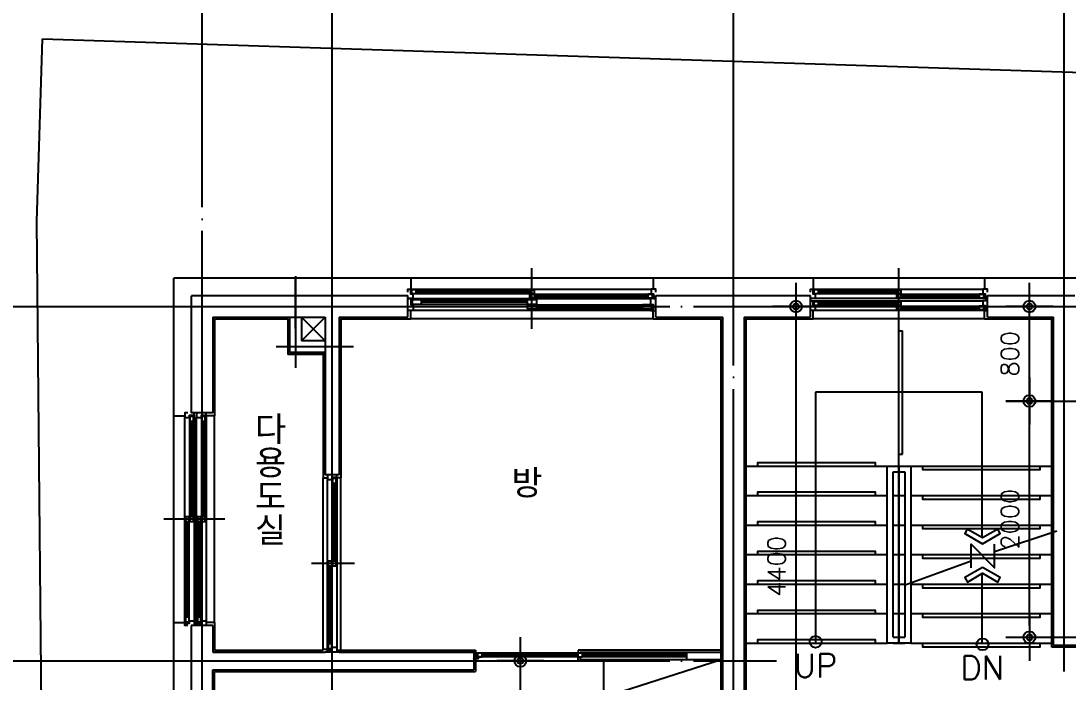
# Model space of a CAD drawing. Header units: millimetres. Extents: x 5537433 to 5830173, y -900794 to -778623.
# Drawn here: x 5585545 to 5594413, y -816733 to -811136 of the extents above; entities that cross this region are included whole.
import ezdxf
from ezdxf.enums import TextEntityAlignment as Align

# ---------------------------------------------------------------- set-up
doc = ezdxf.new("R2010")
doc.units = ezdxf.units.MM
doc.header["$LTSCALE"] = 100
doc.linetypes.add('CEN', pattern=[62, 60, -1, 0, -1])
doc.layers.get('0').update_dxf_attribs({"linetype": 'CONTINUOUS'})
doc.layers.get('DEFPOINTS').update_dxf_attribs({"linetype": 'CONTINUOUS'})
for name, color, linetype in [('181', 181, 'CONTINUOUS'), ('60', 60, 'CONTINUOUS'), ('9', 9, 'CONTINUOUS'), ('CEN', 1, 'CEN'), ('COL', 2, 'CONTINUOUS'), ('COR', 4, 'CONTINUOUS'), ('DIM', 7, 'CONTINUOUS'), ('FIN', 9, 'CONTINUOUS'), ('SYM', 7, 'CONTINUOUS'), ('WAL', 3, 'CONTINUOUS'), ('WID', 4, 'CONTINUOUS')]:
    doc.layers.add(name, color=color, linetype=linetype)
doc.styles.add('2', font='')
doc.styles.add('GHS', font='ROMANS.shx', dxfattribs={"bigfont": 'GHS.shx'})
doc.styles.get('2').set_extended_font_data('HYtbrB')
doc.dimstyles.get("Standard").update_dxf_attribs({"dimtxt": 0.18, "dimasz": 0.18, "dimexe": 0.18, "dimexo": 0.0625, "dimgap": 0.09, "dimtad": 0, "dimtih": 1, "dimtoh": 1, "dimdec": 4, "dimzin": 0, "dimdsep": 46, "dimtxsty": 'STANDARD', "dimcen": 0.09, "dimadec": 0, "dimazin": 0, "dimtfac": 1, "dimtdec": 4, "dimtofl": 0, "dimtmove": 0, "dimatfit": 3, "dimfxl": 1, "dimtolj": 1, "dimtzin": 0, "dimarcsym": 0})

# ---------------------------------------------------------------- blocks, each defined once
blk = doc.blocks.new('Z_DOT')
at = {"layer": 'DIM', "color": 7}
for p, q in [((0, -2), (0, 2)), ((-2, 0), (2, 0))]:
    blk.add_line(p, q, dxfattribs=at)
for radius in [0.5, 0.25]:
    blk.add_circle((0, 0), radius, dxfattribs=at)
blk = doc.blocks.new('*D246')
at = {"layer": 'DEFPOINTS', "color": 0, "linetype": 'Continuous', "transparency": 16777216}
for p in [(5594085.4, -813554.1), (5594085.4, -813554.1), (5594085.4, -814354.1)]:
    blk.add_point(p, dxfattribs=at)
at = {"layer": 'DIM', "color": 0, "linetype": 'Continuous', "lineweight": -2, "transparency": 16777216}
blk.add_line((5594085.4, -814254.1), (5594085.4, -813654.1), dxfattribs=at)
at = {"layer": 'DIM', "color": 0, "linetype": 'Continuous', "lineweight": -2, "transparency": 16777216, "xscale": 100, "yscale": 100, "zscale": 100}
for p, rotation in [((5594085.4, -813554.1), 90), ((5594085.4, -814354.1), 270)]:
    blk.add_blockref('Z_DOT', p, dxfattribs=dict(at, rotation=rotation))
at = {"layer": 'DIM', "color": 60, "linetype": 'Continuous', "transparency": 16777216, "insert": (5593920.4, -813954.1), "char_height": 150, "attachment_point": 5, "rotation": 90, "style": 'GHS'}
blk.add_mtext('\\A1;800', dxfattribs=at)
blk = doc.blocks.new('*D247')
at = {"layer": 'DEFPOINTS', "color": 0, "linetype": 'Continuous', "transparency": 16777216}
for p in [(5594085.4, -814354.1), (5594085.4, -814354.1), (5594085.4, -816354.1)]:
    blk.add_point(p, dxfattribs=at)
at = {"layer": 'DIM', "color": 0, "linetype": 'Continuous', "lineweight": -2, "transparency": 16777216}
blk.add_line((5594085.4, -816254.1), (5594085.4, -814454.1), dxfattribs=at)
at = {"layer": 'DIM', "color": 0, "linetype": 'Continuous', "lineweight": -2, "transparency": 16777216, "xscale": 100, "yscale": 100, "zscale": 100}
for p, rotation in [((5594085.4, -814354.1), 90), ((5594085.4, -816354.1), 270)]:
    blk.add_blockref('Z_DOT', p, dxfattribs=dict(at, rotation=rotation))
at = {"layer": 'DIM', "color": 60, "linetype": 'Continuous', "transparency": 16777216, "insert": (5593920.4, -815354.1), "char_height": 150, "attachment_point": 5, "rotation": 90, "style": 'GHS'}
blk.add_mtext('\\A1;2000', dxfattribs=at)
blk = doc.blocks.new('*D265')
at = {"layer": 'DEFPOINTS', "color": 0, "linetype": 'Continuous', "transparency": 16777216}
for p in [(5589774.2, -816554.1), (5589774.2, -816554.1), (5589774.2, -817954.1)]:
    blk.add_point(p, dxfattribs=at)
at = {"layer": 'DIM', "color": 0, "linetype": 'Continuous', "lineweight": -2, "transparency": 16777216}
blk.add_line((5589774.2, -817854.1), (5589774.2, -816654.1), dxfattribs=at)
at = {"layer": 'DIM', "color": 0, "linetype": 'Continuous', "lineweight": -2, "transparency": 16777216, "xscale": 100, "yscale": 100, "zscale": 100}
for p, rotation in [((5589774.2, -816554.1), 90), ((5589774.2, -817954.1), 270)]:
    blk.add_blockref('Z_DOT', p, dxfattribs=dict(at, rotation=rotation))
at = {"layer": 'DIM', "color": 60, "linetype": 'Continuous', "transparency": 16777216, "insert": (5589609.2, -817254.1), "char_height": 150, "attachment_point": 5, "rotation": 90, "style": 'GHS'}
blk.add_mtext('\\A1;1400', dxfattribs=at)
blk = doc.blocks.new('*D291')
at = {"layer": 'DEFPOINTS', "color": 0, "linetype": 'Continuous', "transparency": 16777216}
for p in [(5592108.6, -813554.1), (5592108.6, -813554.1), (5592108.6, -817954.1)]:
    blk.add_point(p, dxfattribs=at)
at = {"layer": 'DIM', "color": 0, "linetype": 'Continuous', "lineweight": -2, "transparency": 16777216}
blk.add_line((5592108.6, -817854.1), (5592108.6, -813654.1), dxfattribs=at)
at = {"layer": 'DIM', "color": 0, "linetype": 'Continuous', "lineweight": -2, "transparency": 16777216, "xscale": 100, "yscale": 100, "zscale": 100}
for p, rotation in [((5592108.6, -813554.1), 90), ((5592108.6, -817954.1), 270)]:
    blk.add_blockref('Z_DOT', p, dxfattribs=dict(at, rotation=rotation))
at = {"layer": 'DIM', "color": 60, "linetype": 'Continuous', "transparency": 16777216, "insert": (5591943.6, -815754.1), "char_height": 150, "attachment_point": 5, "rotation": 90, "style": 'GHS'}
blk.add_mtext('\\A1;4400', dxfattribs=at)

msp = doc.modelspace()

# ---------------------------------------------------------------- linework, layer by layer
for p, q in [((5585679.3, -812833.4), (5585727.3, -811288.2)), ((5585727.3, -811288.2), (5596098.2, -811624.3)), ((5585792.7, -824454.1), (5585679.3, -812833.4))]:
    msp.add_line(p, q)
at = {"layer": '181'}
for p, q in [((5590480, -817849.1), (5590480, -816544.1)), ((5591475, -816544.1), (5590480, -816864.1))]:
    msp.add_line(p, q, dxfattribs=at)
at = {"layer": '9'}
for p, q in [((5588120, -813644.1), (5587920, -813844.1)), ((5588120, -813844.1), (5587920, -813644.1)), ((5591181.1, -816489.7), (5590300, -816489.7)), ((5591181.1, -816500.7), (5590300, -816500.7)), ((5591181.1, -816509.3), (5590300, -816509.3)), ((5591181.1, -816519.7), (5590300, -816519.7))]:
    msp.add_line(p, q, dxfattribs=at)
at = {"layer": 'CEN'}
for p, q in [((5587080, -825114.1), (5587080, -809327.4)), ((5588180, -816887.2), (5588180, -809327.4)), ((5591580, -820252.9), (5591580, -809327.4)), ((5594380, -816643.5), (5594380, -809327.4)), ((5587870, -813298.2), (5587870, -814072.2)), ((5587870, -813740), (5587870, -813306.2)), ((5585039.2, -813554.1), (5608477.3, -813554.1)), ((5588360.1, -813894.1), (5587705.5, -813894.1)), ((5593963.5, -814354.1), (5608478.6, -814354.1)), ((5594058.9, -816354.1), (5597098.1, -816354.1)), ((5585039.2, -816554.1), (5591943.6, -816554.1))]:
    msp.add_line(p, q, dxfattribs=at)
at = {"layer": 'COL'}
for p, q in [((5586990, -814454.1), (5586990, -813464.1)), ((5588822.5, -813464.1), (5586990, -813464.1)), ((5588822.5, -813644.1), (5588822.5, -813464.1)), ((5590922.5, -813644.1), (5590922.5, -813464.1)), ((5592230, -813464.1), (5590922.5, -813464.1)), ((5592230, -813644.1), (5592230, -813464.1)), ((5594470, -813464.1), (5593730, -813464.1)), ((5593730, -813644.1), (5593730, -813464.1)), ((5587170, -813644.1), (5588120, -813644.1)), ((5587170, -813644.1), (5587170, -814454.1)), ((5587820, -813644.1), (5587820, -813944.1)), ((5587920, -813644.1), (5587920, -813844.1)), ((5588120, -813644.1), (5588120, -814979.1)), ((5588240, -813644.1), (5588240, -814979.1)), ((5588240, -813644.1), (5588822.5, -813644.1)), ((5590922.5, -813644.1), (5591490, -813644.1)), ((5591490, -816864.1), (5591490, -813644.1)), ((5591670, -813644.1), (5592230, -813644.1)), ((5591670, -813644.1), (5591670, -816864.1)), ((5593730, -813644.1), (5594290, -813644.1)), ((5594290, -816424.1), (5594290, -813644.1)), ((5588120, -813844.1), (5587920, -813844.1)), ((5588120, -813944.1), (5587820, -813944.1)), ((5587170, -814454.1), (5586990, -814454.1)), ((5588240, -814979.1), (5588120, -814979.1)), ((5586990, -816853.6), (5586990, -816254.1)), ((5587170, -816254.1), (5586990, -816254.1)), ((5587170, -816254.1), (5587170, -816479.1)), ((5595092.9, -816424.1), (5594290, -816424.1)), ((5587170, -816479.1), (5588120, -816479.1)), ((5588120, -816479.1), (5588120, -816479.1)), ((5588240, -816479.1), (5588120, -816479.1)), ((5588240, -816479.1), (5589380, -816479.1)), ((5589380, -816479.1), (5589380, -816629.1)), ((5589380, -816479.1), (5589380, -816629.1)), ((5589380, -816479.1), (5589380, -816629.1)), ((5589380, -816479.1), (5589380, -816479.1)), ((5590280.1, -816479.1), (5590280.1, -816484.8)), ((5591181.1, -816479.1), (5591181.1, -816544.1)), ((5587170, -816629.1), (5589380, -816629.1)), ((5587170, -816853.6), (5587170, -816629.1))]:
    msp.add_line(p, q, dxfattribs=at)
at = {"layer": 'COR'}
for p, q in [((5592980, -814904.1), (5592980, -813659.1)), ((5593010, -814804.1), (5593010, -813759.1)), ((5592980, -814804.1), (5593010, -814804.1)), ((5591685, -814904.1), (5592880, -814904.1)), ((5592880, -814904.1), (5593080, -814904.1)), ((5592880, -816404.1), (5592880, -814904.1)), ((5592930, -814904.1), (5592980, -814904.1)), ((5592930, -814954.1), (5593030, -814954.1)), ((5592930, -816354.1), (5592930, -814954.1)), ((5592980, -814904.1), (5593030, -814904.1)), ((5592980, -814904.1), (5593030, -814904.1)), ((5593030, -814954.1), (5593030, -816354.1)), ((5593080, -814904.1), (5594275, -814904.1)), ((5593080, -814904.1), (5593080, -816404.1)), ((5591685, -815154.1), (5592880, -815154.1)), ((5592930, -815154.1), (5592980, -815154.1)), ((5592980, -815154.1), (5593030, -815154.1)), ((5593080, -815154.1), (5594275, -815154.1)), ((5591685, -815404.1), (5592880, -815404.1)), ((5592930, -815404.1), (5592980, -815404.1)), ((5592980, -815404.1), (5593030, -815404.1)), ((5593080, -815404.1), (5594275, -815404.1)), ((5591685, -815654.1), (5592880, -815654.1)), ((5592930, -815654.1), (5592980, -815654.1)), ((5592980, -815654.1), (5593030, -815654.1)), ((5593080, -815654.1), (5594275, -815654.1)), ((5591685, -815904.1), (5592880, -815904.1)), ((5592930, -815904.1), (5592980, -815904.1)), ((5592980, -815904.1), (5593030, -815904.1)), ((5593080, -815904.1), (5594275, -815904.1)), ((5591685, -816154.1), (5592880, -816154.1)), ((5592930, -816154.1), (5592980, -816154.1)), ((5592980, -816154.1), (5593030, -816154.1)), ((5593080, -816154.1), (5594275, -816154.1)), ((5592930, -816354.1), (5593030, -816354.1)), ((5591685, -816404.1), (5592880, -816404.1)), ((5593080, -816404.1), (5592880, -816404.1)), ((5592930, -816404.1), (5592980, -816404.1)), ((5592930, -816404.1), (5592980, -816404.1)), ((5592980, -816404.1), (5593030, -816404.1)), ((5592980, -816404.1), (5593030, -816404.1)), ((5593080, -816404.1), (5594275, -816404.1))]:
    msp.add_line(p, q, dxfattribs=at)
for points in [[(5591785, -814904.1), (5591785, -814874.1), (5592780, -814874.1), (5592780, -814904.1)], [(5593180, -814904.1), (5593180, -814934.1), (5594175, -814934.1), (5594175, -814904.1)], [(5591785, -815154.1), (5591785, -815124.1), (5592780, -815124.1), (5592780, -815154.1)], [(5593180, -815154.1), (5593180, -815184.1), (5594175, -815184.1), (5594175, -815154.1)], [(5591785, -815404.1), (5591785, -815374.1), (5592780, -815374.1), (5592780, -815404.1)], [(5593180, -815404.1), (5593180, -815434.1), (5594175, -815434.1), (5594175, -815404.1)], [(5591785, -815654.1), (5591785, -815624.1), (5592780, -815624.1), (5592780, -815654.1)], [(5593180, -815654.1), (5593180, -815684.1), (5594175, -815684.1), (5594175, -815654.1)], [(5591785, -815904.1), (5591785, -815874.1), (5592780, -815874.1), (5592780, -815904.1)], [(5593180, -815904.1), (5593180, -815934.1), (5594175, -815934.1), (5594175, -815904.1)], [(5591785, -816154.1), (5591785, -816124.1), (5592780, -816124.1), (5592780, -816154.1)], [(5593180, -816154.1), (5593180, -816184.1), (5594175, -816184.1), (5594175, -816154.1)], [(5591785, -816404.1), (5591785, -816374.1), (5592780, -816374.1), (5592780, -816404.1)], [(5593180, -816404.1), (5593180, -816434.1), (5594175, -816434.1), (5594175, -816404.1)]]:
    msp.add_lwpolyline(points, dxfattribs=at)
msp.add_lwpolyline([(5592980, -814904.1), (5592980, -814904.1), (5592980, -816404.1), (5592980, -816404.1)], close=True, dxfattribs=at)
at = {"layer": 'FIN'}
for p, q in [((5586840, -814479.1), (5586840, -813314.1)), ((5588847.5, -813314.1), (5586840, -813314.1)), ((5588847.5, -813314.1), (5588847.5, -813406.6)), ((5590897.5, -813314.1), (5590897.5, -813406.6)), ((5592255, -813314.1), (5590897.5, -813314.1)), ((5592255, -813314.1), (5592255, -813406.6)), ((5593705, -813314.1), (5593705, -813406.6)), ((5594620, -813314.1), (5593705, -813314.1)), ((5588847.5, -813659.1), (5588847.5, -813586.6)), ((5590897.5, -813659.1), (5590897.5, -813586.6)), ((5592255, -813659.1), (5592255, -813586.6)), ((5593705, -813659.1), (5593705, -813586.6)), ((5587185, -813659.1), (5587805, -813659.1)), ((5587185, -813659.1), (5587185, -814479.1)), ((5587805, -813659.1), (5587805, -813959.1)), ((5588255, -813659.1), (5588255, -815004.1)), ((5588255, -813659.1), (5588847.5, -813659.1)), ((5590897.5, -813659.1), (5591475, -813659.1)), ((5591475, -816864.1), (5591475, -813659.1)), ((5591685, -813659.1), (5592255, -813659.1)), ((5591685, -813659.1), (5591685, -816864.1)), ((5593705, -813659.1), (5594275, -813659.1)), ((5594275, -816439.1), (5594275, -813659.1)), ((5588105, -813959.1), (5587805, -813959.1)), ((5588105, -813944.1), (5588105, -815004.1)), ((5586840, -814479.1), (5586932.5, -814479.1)), ((5587185, -814479.1), (5587112.5, -814479.1)), ((5588105, -815004.1), (5588140, -815004.1)), ((5588255, -815004.1), (5588220, -815004.1)), ((5586840, -816229.1), (5586932.5, -816229.1)), ((5586840, -816878.6), (5586840, -816229.1)), ((5587185, -816229.1), (5587112.5, -816229.1)), ((5587185, -816229.1), (5587185, -816464.1)), ((5587185, -816464.1), (5588105, -816464.1)), ((5588105, -816454.1), (5588140, -816454.1)), ((5588105, -816454.1), (5588105, -816464.1)), ((5588220, -816464.1), (5589395, -816464.1)), ((5589395, -816464.1), (5589395, -816482.7)), ((5590264.8, -816464.1), (5590264.8, -816489.7)), ((5591475, -816464.1), (5590264.8, -816464.1)), ((5595087.6, -816439.1), (5594275, -816439.1)), ((5589395, -816532.9), (5589395, -816644.1)), ((5590264.8, -816554.1), (5590264.8, -816519.7)), ((5590480, -816554.1), (5590264.8, -816554.1)), ((5587185, -816644.1), (5589395, -816644.1)), ((5587185, -816878.6), (5587185, -816644.1))]:
    msp.add_line(p, q, dxfattribs=at)
at = {"layer": 'SYM'}
for p, q in [((5592275, -814279.1), (5592275, -816404.1)), ((5593685, -814279.1), (5592275, -814279.1)), ((5593685, -815511.5), (5593685, -814279.1)), ((5594316.7, -815455.2), (5593790.7, -815630.4)), ((5593031.7, -815911.1), (5593590.9, -815707.6)), ((5593685, -816404.1), (5593685, -815814))]:
    msp.add_line(p, q, dxfattribs=at)
for points in [[(5593688.2, -815562.6), (5593838, -815476.1), (5593816.5, -815438.9), (5593687.9, -815513.2), (5593559.3, -815438.9), (5593537.8, -815476.1)], [(5593688, -815762.6), (5593538.2, -815849.1), (5593559.7, -815886.3), (5593688.3, -815812.1), (5593816.9, -815886.3), (5593838.4, -815849.1)]]:
    msp.add_lwpolyline(points, close=True, dxfattribs=at)
msp.add_lwpolyline([(5593590.7, -815766.8), (5593590.7, -815566.8), (5593790.7, -815766.8), (5593790.7, -815566.8)], dxfattribs=at)
for centre in [(5592274.3, -816392.3), (5593688.4, -816413.4)]:
    msp.add_circle(centre, 50, dxfattribs=at)
at = {"layer": 'WAL'}
for p, q in [((5590280.1, -816479.1), (5591475, -816479.1)), ((5590280.1, -816527.5), (5590280.1, -816544.1)), ((5590480, -816544.1), (5590280.1, -816544.1)), ((5591475, -816544.1), (5590480, -816544.1))]:
    msp.add_line(p, q, dxfattribs=at)
at = {"layer": 'WID'}
for p, q in [((5589872.5, -813744.1), (5589872.5, -813229.1)), ((5592980, -813774.1), (5592980, -813229.1)), ((5590897.5, -813314.1), (5588847.5, -813314.1)), ((5593705, -813314.1), (5592255, -813314.1)), ((5588842.5, -813406.6), (5590882.5, -813406.6)), ((5588892.5, -813413.6), (5589892.5, -813413.6)), ((5588892.5, -813424.6), (5589852.5, -813424.6)), ((5588892.5, -813432.6), (5589852.5, -813432.6)), ((5588892.5, -813443.6), (5589852.5, -813443.6)), ((5589892.5, -813449.6), (5590892.5, -813449.6)), ((5592250, -813406.6), (5593690, -813406.6)), ((5592300, -813413.6), (5593000, -813413.6)), ((5592300, -813424.6), (5592960, -813424.6)), ((5592300, -813432.6), (5592960, -813432.6)), ((5592300, -813443.6), (5592960, -813443.6)), ((5593000, -813449.6), (5593700, -813449.6)), ((5588867.5, -813486.6), (5590877.5, -813486.6)), ((5588937.5, -813498.6), (5589832.5, -813498.6)), ((5588937.5, -813515.6), (5589832.5, -813515.6)), ((5588937.5, -813533.6), (5589832.5, -813533.6)), ((5589892.5, -813460.6), (5590852.5, -813460.6)), ((5589892.5, -813468.6), (5590852.5, -813468.6)), ((5589892.5, -813479.6), (5590852.5, -813479.6)), ((5589912.5, -813539.6), (5590807.5, -813539.6)), ((5592250, -813506.6), (5593690, -813506.6)), ((5593710, -813486.6), (5592270, -813486.6)), ((5592300, -813513.6), (5593000, -813513.6)), ((5592300, -813524.6), (5592960, -813524.6)), ((5592300, -813532.6), (5592960, -813532.6)), ((5593000, -813460.6), (5593660, -813460.6)), ((5593000, -813468.6), (5593660, -813468.6)), ((5593000, -813479.6), (5593660, -813479.6)), ((5590877.5, -813586.6), (5588867.5, -813586.6)), ((5589912.5, -813556.6), (5590807.5, -813556.6)), ((5589912.5, -813574.6), (5590807.5, -813574.6)), ((5593710, -813586.6), (5592270, -813586.6)), ((5592300, -813543.6), (5592960, -813543.6)), ((5593000, -813549.6), (5593700, -813549.6)), ((5593000, -813560.6), (5593660, -813560.6)), ((5593000, -813568.6), (5593660, -813568.6)), ((5593000, -813579.6), (5593660, -813579.6)), ((5590897.5, -813659.1), (5588847.5, -813659.1)), ((5593705, -813659.1), (5592255, -813659.1)), ((5592980, -813759.1), (5593010, -813759.1)), ((5586840, -816229.1), (5586840, -814479.1)), ((5586932.5, -816234.1), (5586932.5, -814494.1)), ((5586975.5, -815334.1), (5586975.5, -814484.1)), ((5587012.5, -814474.1), (5587012.5, -816214.1)), ((5587032.5, -816234.1), (5587032.5, -814494.1)), ((5587075.5, -815334.1), (5587075.5, -814484.1)), ((5587112.5, -814474.1), (5587112.5, -816214.1)), ((5587185, -816229.1), (5587185, -814479.1)), ((5586986.5, -815334.1), (5586986.5, -814524.1)), ((5586994.5, -815334.1), (5586994.5, -814524.1)), ((5587005.5, -815334.1), (5587005.5, -814524.1)), ((5587086.5, -815334.1), (5587086.5, -814524.1)), ((5587094.5, -815334.1), (5587094.5, -814524.1)), ((5587105.5, -815334.1), (5587105.5, -814524.1)), ((5588105, -816454.1), (5588105, -815004.1)), ((5588140, -816459.1), (5588140, -815019.1)), ((5588183, -815709.1), (5588183, -815009.1)), ((5588194, -815709.1), (5588194, -815049.1)), ((5588202, -815709.1), (5588202, -815049.1)), ((5588213, -815709.1), (5588213, -815049.1)), ((5588220, -814999.1), (5588220, -816439.1)), ((5588255, -816464.1), (5588255, -815004.1)), ((5587270, -815354.1), (5586755, -815354.1)), ((5586939.5, -816184.1), (5586939.5, -815334.1)), ((5586950.5, -816184.1), (5586950.5, -815374.1)), ((5586958.5, -816184.1), (5586958.5, -815374.1)), ((5586969.5, -816184.1), (5586969.5, -815374.1)), ((5587039.5, -816184.1), (5587039.5, -815334.1)), ((5587050.5, -816184.1), (5587050.5, -815374.1)), ((5587058.5, -816184.1), (5587058.5, -815374.1)), ((5587069.5, -816184.1), (5587069.5, -815374.1)), ((5588370, -815729.1), (5588005, -815729.1)), ((5588147, -816409.1), (5588147, -815709.1)), ((5588158, -816409.1), (5588158, -815749.1)), ((5588166, -816409.1), (5588166, -815749.1)), ((5588177, -816409.1), (5588177, -815749.1)), ((5590260, -816519.7), (5589410, -816519.7)), ((5590260, -816489.7), (5589450, -816489.7)), ((5590260, -816500.7), (5589450, -816500.7)), ((5590260, -816508.7), (5589450, -816508.7))]:
    msp.add_line(p, q, dxfattribs=at)
for points in [[(5588822.5, -813431.6), (5588822.5, -813406.6), (5588842.5, -813406.6), (5588842.5, -813446.6), (5588862.5, -813446.6), (5588862.5, -813486.6), (5588822.5, -813486.6), (5588822.5, -813461.6)], [(5590922.5, -813431.6), (5590922.5, -813406.6), (5590882.5, -813406.6), (5590882.5, -813446.6), (5590902.5, -813446.6), (5590902.5, -813486.6), (5590922.5, -813486.6), (5590922.5, -813461.6)], [(5592230, -813431.6), (5592230, -813406.6), (5592250, -813406.6), (5592250, -813446.6), (5592270, -813446.6), (5592270, -813486.6), (5592230, -813486.6), (5592230, -813461.6)], [(5593730, -813431.6), (5593730, -813406.6), (5593690, -813406.6), (5593690, -813446.6), (5593710, -813446.6), (5593710, -813486.6), (5593730, -813486.6), (5593730, -813461.6)], [(5592230, -813531.6), (5592230, -813506.6), (5592250, -813506.6), (5592250, -813546.6), (5592270, -813546.6), (5592270, -813586.6), (5592230, -813586.6), (5592230, -813561.6)], [(5593730, -813531.6), (5593730, -813506.6), (5593690, -813506.6), (5593690, -813546.6), (5593710, -813546.6), (5593710, -813586.6), (5593730, -813586.6), (5593730, -813561.6)], [(5586957.5, -814454.1), (5586932.5, -814454.1), (5586932.5, -814494.1), (5586972.5, -814494.1), (5586972.5, -814474.1), (5587012.5, -814474.1), (5587012.5, -814454.1), (5586987.5, -814454.1)], [(5587057.5, -814454.1), (5587032.5, -814454.1), (5587032.5, -814494.1), (5587072.5, -814494.1), (5587072.5, -814474.1), (5587112.5, -814474.1), (5587112.5, -814454.1), (5587087.5, -814454.1)], [(5588165, -814979.1), (5588140, -814979.1), (5588140, -815019.1), (5588180, -815019.1), (5588180, -814999.1), (5588220, -814999.1), (5588220, -814979.1), (5588195, -814979.1)], [(5586957.5, -816254.1), (5586932.5, -816254.1), (5586932.5, -816234.1), (5586972.5, -816234.1), (5586972.5, -816214.1), (5587012.5, -816214.1), (5587012.5, -816254.1), (5586987.5, -816254.1)], [(5587057.5, -816254.1), (5587032.5, -816254.1), (5587032.5, -816234.1), (5587072.5, -816234.1), (5587072.5, -816214.1), (5587112.5, -816214.1), (5587112.5, -816254.1), (5587087.5, -816254.1)], [(5588165, -816479.1), (5588140, -816479.1), (5588140, -816459.1), (5588180, -816459.1), (5588180, -816439.1), (5588220, -816439.1), (5588220, -816479.1), (5588195, -816479.1)], [(5589380, -816537.7), (5589380, -816532.9), (5589420, -816532.9), (5589420, -816522.7), (5589400, -816522.7), (5589400, -816482.7), (5589380, -816482.7), (5589380, -816532.9)]]:
    msp.add_lwpolyline(points, dxfattribs=at)
for points in [[(5588852.5, -813443.6), (5588892.5, -813443.6), (5588892.5, -813413.6), (5588852.5, -813413.6)], [(5589852.5, -813443.6), (5589892.5, -813443.6), (5589892.5, -813413.6), (5589852.5, -813413.6)], [(5589852.5, -813479.6), (5589892.5, -813479.6), (5589892.5, -813449.6), (5589852.5, -813449.6)], [(5590852.5, -813479.6), (5590892.5, -813479.6), (5590892.5, -813449.6), (5590852.5, -813449.6)], [(5592260, -813443.6), (5592300, -813443.6), (5592300, -813413.6), (5592260, -813413.6)], [(5592960, -813443.6), (5593000, -813443.6), (5593000, -813413.6), (5592960, -813413.6)], [(5592960, -813479.6), (5593000, -813479.6), (5593000, -813449.6), (5592960, -813449.6)], [(5593660, -813479.6), (5593700, -813479.6), (5593700, -813449.6), (5593660, -813449.6)], [(5588822.5, -813486.6), (5588867.5, -813486.6), (5588867.5, -813495.6), (5588847.5, -813495.6), (5588847.5, -813536.6), (5588867.5, -813536.6), (5588867.5, -813586.6), (5588822.5, -813586.6)], [(5588857.5, -813533.6), (5588937.5, -813533.6), (5588937.5, -813498.6), (5588857.5, -813498.6)], [(5589832.5, -813533.6), (5589912.5, -813533.6), (5589912.5, -813498.6), (5589832.5, -813498.6)], [(5589832.5, -813574.6), (5589912.5, -813574.6), (5589912.5, -813539.6), (5589832.5, -813539.6)], [(5590807.5, -813574.6), (5590887.5, -813574.6), (5590887.5, -813539.6), (5590807.5, -813539.6)], [(5590922.5, -813486.6), (5590877.5, -813486.6), (5590877.5, -813536.6), (5590897.5, -813536.6), (5590897.5, -813577.6), (5590877.5, -813577.6), (5590877.5, -813586.6), (5590922.5, -813586.6)], [(5592260, -813543.6), (5592300, -813543.6), (5592300, -813513.6), (5592260, -813513.6)], [(5592960, -813543.6), (5593000, -813543.6), (5593000, -813513.6), (5592960, -813513.6)], [(5592960, -813579.6), (5593000, -813579.6), (5593000, -813549.6), (5592960, -813549.6)], [(5593660, -813579.6), (5593700, -813579.6), (5593700, -813549.6), (5593660, -813549.6)], [(5587005.5, -814524.1), (5587005.5, -814484.1), (5586975.5, -814484.1), (5586975.5, -814524.1)], [(5587105.5, -814524.1), (5587105.5, -814484.1), (5587075.5, -814484.1), (5587075.5, -814524.1)], [(5588213, -815049.1), (5588213, -815009.1), (5588183, -815009.1), (5588183, -815049.1)], [(5586969.5, -815374.1), (5586969.5, -815334.1), (5586939.5, -815334.1), (5586939.5, -815374.1)], [(5587005.5, -815374.1), (5587005.5, -815334.1), (5586975.5, -815334.1), (5586975.5, -815374.1)], [(5587069.5, -815374.1), (5587069.5, -815334.1), (5587039.5, -815334.1), (5587039.5, -815374.1)], [(5587105.5, -815374.1), (5587105.5, -815334.1), (5587075.5, -815334.1), (5587075.5, -815374.1)], [(5588177, -815749.1), (5588177, -815709.1), (5588147, -815709.1), (5588147, -815749.1)], [(5588213, -815749.1), (5588213, -815709.1), (5588183, -815709.1), (5588183, -815749.1)], [(5586969.5, -816224.1), (5586969.5, -816184.1), (5586939.5, -816184.1), (5586939.5, -816224.1)], [(5587069.5, -816224.1), (5587069.5, -816184.1), (5587039.5, -816184.1), (5587039.5, -816224.1)], [(5588177, -816449.1), (5588177, -816409.1), (5588147, -816409.1), (5588147, -816449.1)], [(5589450, -816489.7), (5589410, -816489.7), (5589410, -816519.7), (5589450, -816519.7)], [(5590300, -816489.7), (5590260, -816489.7), (5590260, -816519.7), (5590300, -816519.7)]]:
    msp.add_lwpolyline(points, close=True, dxfattribs=at)

# ---------------------------------------------------------------- texts
at = {"layer": '60', "style": '2'}
for s, p in [('다', (5587527, -814693.8)), ('용', (5587527, -814978.9)), ('방', (5589698.7, -815148.9)), ('도', (5587527, -815264.5)), ('실', (5587527, -815550.1))]:
    msp.add_text(s, height=210, dxfattribs=at).set_placement(p)
at = {"layer": '60', "style": 'GHS'}
for s, p in [('UP', (5592273.8, -816593.4)), ('DN', (5593686.3, -816612.4))]:
    msp.add_text(s, height=200, dxfattribs=at).set_placement(p, align=Align.MIDDLE)

# ---------------------------------------------------------------- dimensions: what is measured, and where the dimension line sits
at = {"layer": 'DIM', "linetype": 'Continuous'}
for p1, p2, picture, middle in [((5592108.6, -817954.1), (5592108.6, -813554.1), '*D291', (5591943.6, -815754.1)), ((5594085.4, -814354.1), (5594085.4, -813554.1), '*D246', (5593920.4, -813954.1)), ((5594085.4, -816354.1), (5594085.4, -814354.1), '*D247', (5593920.4, -815354.1)), ((5589774.2, -817954.1), (5589774.2, -816554.1), '*D265', (5589609.2, -817254.1))]:
    dim = msp.add_aligned_dim(p1=p1, p2=p2, distance=0, dimstyle='STANDARD', override={"dimscale": 100, "dimtxt": 1.5, "dimasz": 1, "dimexe": 0, "dimexo": 3, "dimgap": 0.9, "dimtad": 1, "dimtih": 0, "dimtoh": 0, "dimdec": 0, "dimzin": 8, "dimtxsty": 'GHS', "dimblk1": 'Z_DOT', "dimblk2": 'Z_DOT', "dimsah": 1, "dimcen": 2.5, "dimse1": 1, "dimse2": 1, "dimclrt": 60, "dimtix": 1, "dimtofl": 1, "dimtmove": 2}, dxfattribs=at)
    dim.commit()
    dim.dimension.update_dxf_attribs({"geometry": picture, "text_midpoint": middle})

doc.saveas('drawing.dxf')
